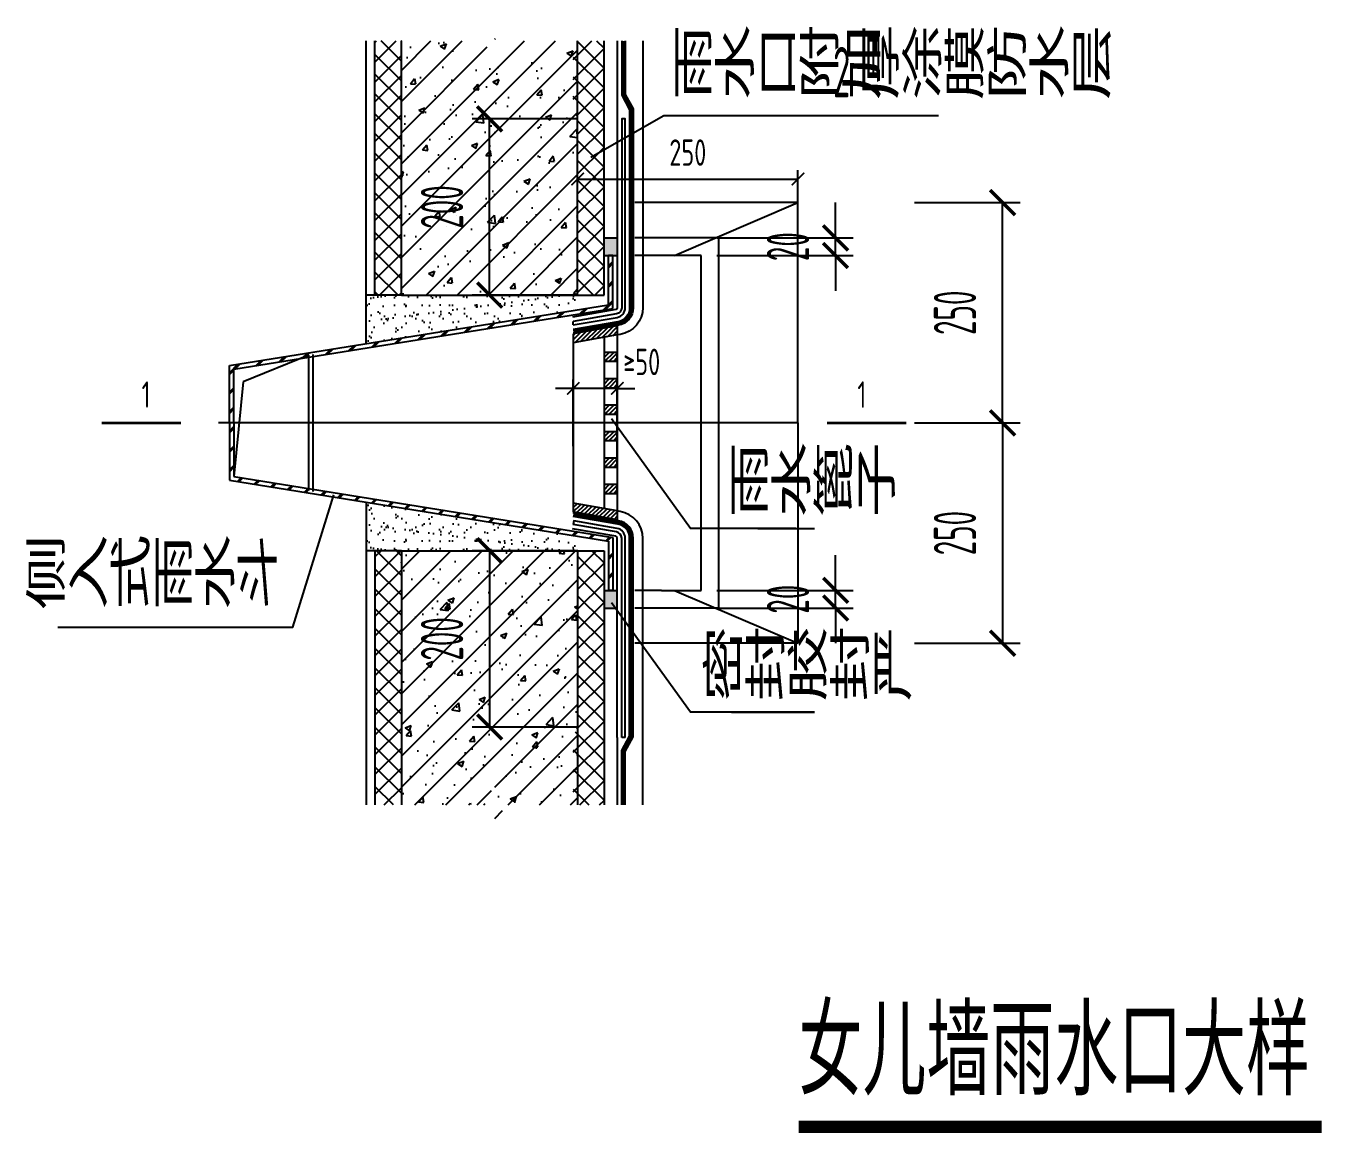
# Model space of a CAD drawing. Extents: x -40548 to 155442, y 5688 to 67136.
# Drawn here: x 133694 to 135171, y 14426 to 15682 of the extents above; entities that cross this region are included whole.
import ezdxf
from ezdxf.enums import TextEntityAlignment as Align
from ezdxf.lldxf.tags import DXFTag

# ---------------------------------------------------------------- set-up
doc = ezdxf.new("R2010")
doc.units = 0
doc.header["$LTSCALE"] = 1000
doc.linetypes.add('DASH', pattern=[0.35, 0.25, -0.1])
doc.linetypes.add('HIDDEN3', pattern=[0.25, 0.125, -0.125])
doc.layers.get('DEFPOINTS').update_dxf_attribs({"color": 200})
for name, color, linetype in [('A-HATCH-1', 252, 'Continuous'), ('A-TEXT', 61, 'Continuous'), ('AD-ARCH-AXIS', 1, 'CENTER'), ('AE-FNSH', 11, 'Continuous'), ('AE-HDWR', 8, 'Continuous'), ('AE-PATN-MATE', 8, 'Continuous'), ('AE-PIPE', 10, 'Continuous'), ('AE-SUFC', 3, 'Continuous'), ('AS-WALL', 40, 'Continuous'), ('DIM_SYMB', 3, 'Continuous'), ('PUB_DIM', 3, 'Continuous')]:
    doc.layers.add(name, color=color, linetype=linetype)
doc.styles.get("Standard").update_dxf_attribs({"font": 'gbenor.shx', "bigfont": 'gbcbig.shx'})
doc.styles.add('TH-STYLE1', font='@TSSDENG', dxfattribs={"width": 0.7, "bigfont": '@TSSDCHN'})
doc.styles.add('TH-STYLE3', font='@TSSDENG', dxfattribs={"width": 0.7, "bigfont": '@TSSDCHN'})
doc.styles.add('TH-STYLE3_T3', font='@TSSDENG', dxfattribs={"width": 0.5249999999999999, "bigfont": '@TSSDCHN'})
tags = doc.linetypes.add('CENTER', pattern=[2, 1.25, -0.25, 0.25, -0.25]).pattern_tags.tags
tags[10:11] = [DXFTag(74, 4), DXFTag(75, 0), DXFTag(340, '0'), DXFTag(46, 1.0), DXFTag(50, 0.0), DXFTag(44, 0.0), DXFTag(45, 0.0)]
tags[8:9] = [DXFTag(74, 4), DXFTag(75, 0), DXFTag(340, '0'), DXFTag(46, 1.0), DXFTag(50, 0.0), DXFTag(44, 0.0), DXFTag(45, 0.0)]
tags[6:7] = [DXFTag(74, 4), DXFTag(75, 0), DXFTag(340, '0'), DXFTag(46, 1.0), DXFTag(50, 0.0), DXFTag(44, 0.0), DXFTag(45, 0.0)]
tags[4:5] = [DXFTag(74, 4), DXFTag(75, 0), DXFTag(340, '0'), DXFTag(46, 1.0), DXFTag(50, 0.0), DXFTag(44, 0.0), DXFTag(45, 0.0)]
doc.dimstyles.new('TH-DIM10', dxfattribs={"dimscale": 10, "dimtxt": 3, "dimasz": 2, "dimexe": 1, "dimexo": 0, "dimgap": 1.5, "dimtad": 1, "dimdec": 0, "dimdsep": 46, "dimtxsty": 'TH-STYLE3', "dimblk1": 'ARCHTICK', "dimblk2": 'ARCHTICK', "dimsah": 1, "dimcen": -1, "dimclrd": 256, "dimclre": 256, "dimclrt": 256, "dimazin": 0, "dimtfac": 1, "dimtdec": 0, "dimtix": 1, "dimtmove": 2, "dimatfit": 0, "dimldrblk": 'ARCHTICK', "dimfxl": 0, "dimtolj": 1, "dimtzin": 0, "dimlwd": -1, "dimlwe": -1, "dimarcsym": 0})
doc.dimstyles.new('TH-DIM10$TCH-20', dxfattribs={"dimscale": 20, "dimtxt": 2.4, "dimasz": 2, "dimexe": 1, "dimexo": 0, "dimgap": 1.5, "dimtad": 1, "dimdec": 0, "dimdsep": 46, "dimtxsty": 'TH-STYLE3_T3', "dimblk": 'ARCHTICK', "dimblk1": 'ARCHTICK', "dimblk2": 'ARCHTICK', "dimcen": -1, "dimclrd": 256, "dimclre": 256, "dimclrt": 256, "dimazin": 0, "dimtfac": 1, "dimtdec": 0, "dimtix": 1, "dimtmove": 2, "dimatfit": 0, "dimldrblk": 'ARCHTICK', "dimfxl": 0, "dimtolj": 1, "dimtzin": 0, "dimlwd": -1, "dimlwe": -1, "dimarcsym": 0})
pattern_1 = [(45.00000000000556, (-34083.44279957935, -74853.20310599869), (-11.22532015133753, 11.22532015133535), []), (135.0000000000055, (-34083.44279957935, -74853.20310599869), (-11.22532015133535, -11.22532015133753), [])]
pattern_2 = [(45.00000000000556, (-34108.44279957935, -74853.20310599869), (-11.22532015133753, 11.22532015133535), []), (135.0000000000055, (-34108.44279957935, -74853.20310599869), (-11.22532015133535, -11.22532015133753), [])]
pattern_3 = [(45, (-164129.8081714669, -87743.85284299549), (-2.499999995804921, 2.499999995804921), [])]

# ---------------------------------------------------------------- blocks, each defined once
blk = doc.blocks.new('A$C0F107BEE')
at = {"layer": 'A-HATCH-1'}
h = blk.add_hatch(dxfattribs=at)
h.set_pattern_fill('JIS_LC_8A', color=256, scale=2, style=0)
h.set_pattern_definition([(45, (-171731.1327567688, -108512.4505464969), (-11.03086578651014, 11.03086578651014), []), (45, (-171729.1327567688, -108512.4505464969), (-11.03086578651014, 11.03086578651014), [])])
h.paths.add_polyline_path([(435.0000221318915, 59.99993769201682), (5.000022131891456, 129.0388727661484), (5.000022131891456, 189.9999376920314), (5.000022131891456, 250.9610026179143), (435.0000221318915, 319.9999376920459), (435.0000221318915, 379.9999376920314), (430.0000221318624, 379.9999376920314), (430.0000221318624, 324.0779801574681), (2.213189145550132e-05, 254.9999376920314), (2.213192055933177e-05, 189.9999376920459), (2.213189151234474e-05, 124.9999376920314), (430.0000221318624, 55.92189522659463), (430.0000221318624, -6.230796861572685e-05), (435.0000221318915, -6.230796861927956e-05)])
h = blk.add_hatch(dxfattribs=at)
h.set_pattern_fill('JIS_WOOD', color=256, scale=5, style=0)
h.set_pattern_definition(pattern_3)
h.paths.add_polyline_path([(440.0000221318915, 289.8392290553311), (440.0000221318915, 299.9999376920459), (390.0000221318915, 290.9999376920459), (390.00002213189, 280.8392290553454)])
h = blk.add_hatch(dxfattribs=at)
h.set_pattern_fill('JIS_WOOD', color=256, scale=5, style=0)
h.set_pattern_definition(pattern_3)
h.paths.add_polyline_path([(425.0000221318915, 269.9999376920459), (425.0000221318915, 259.9999376920459), (440.0000221318915, 259.9999376920459), (440.0000221318915, 269.9999376920459)])
h.paths.add_polyline_path([(440.0000221318915, 229.9999376920459), (440.0000221318915, 239.9999376920459), (425.0000221318915, 239.9999376920459), (425.0000221318915, 229.9999376920459)])
h.paths.add_polyline_path([(425.0000221318915, 199.9999376920459), (440.0000221318915, 199.9999376920459), (440.0000221318915, 209.9999376920459), (425.0000221318915, 209.9999376920459)])
h.paths.add_polyline_path([(425.0000221318915, 179.9999376920459), (425.0000221318915, 169.9999376920459), (440.0000221318915, 169.9999376920459), (440.0000221318915, 179.9999376920459)])
h.paths.add_polyline_path([(440.0000221318915, 139.9999376920459), (440.0000221318915, 149.9999376920459), (425.0000221318915, 149.9999376920459), (425.0000221318915, 139.9999376920459)])
h.paths.add_polyline_path([(440.0000221318915, 109.9999376920459), (440.0000221318915, 119.9999376920459), (425.0000221318915, 119.9999376920459), (425.0000221318915, 109.9999376920459)])
h.paths.add_polyline_path([(440.0000221318915, 79.99993769204596), (440.0000221318915, 90.16064632876075), (390.0000221318638, 99.16064632874077), (390.0000221318624, 88.99993769205116)])
at = {"layer": 'AE-PATN-MATE'}
for p, q in [((90.00002213189146, 266.8212985133287), (15.52921365184011, 236.6217936115281)), ((15.52921365184011, 236.6217936115281), (5.000022131891456, 129.0388727661484))]:
    blk.add_line(p, q, dxfattribs=at)
at = {"layer": 'AE-PIPE'}
for p, q in [((430.0000221318624, 324.0779801574681), (430.0000221318624, 379.9999376920314)), ((435.0000221318915, 379.9999376920314), (430.0000221318624, 379.9999376920314)), ((435.0000221318915, 319.9999376920459), (435.0000221318915, 379.9999376920314)), ((535.0000221318915, 379.9999376920314), (490.0000221319206, 379.9999376920314)), ((535.0000221318915, -6.230796861927956e-05), (535.0000221318915, 379.9999376920314)), ((2.213189145550132e-05, 254.9999376920314), (430.0000221318624, 324.0779801574681)), ((5.000022131891456, 250.9610026179143), (435.0000221318915, 319.9999376920459)), ((440.0000221318915, 299.9999376920459), (390.0000221318915, 290.9999376920459)), ((440.0000221318915, 299.9999376920459), (440.0000221318915, 79.99993769204593)), ((390.0000221318915, 290.9999376920459), (390.0000221318624, 88.99993769203138)), ((440.0000221318915, 289.8392290553311), (390.0000221318915, 280.8392290553456)), ((425.0000221319206, 287.139229055334), (425.0000221318915, 92.86064632877242)), ((90.00002213192056, 113.1785768707341), (90.00002213189146, 266.8212985133287)), ((95.00002213189146, 112.2456182886381), (95.00002213189146, 267.7542570954101)), ((2.213192055933177e-05, 189.9999376920459), (2.213189145550132e-05, 254.9999376920314)), ((5.000022131891456, 189.9999376920314), (5.000022131891456, 250.9610026179143)), ((2.213192055933177e-05, 189.9999376920168), (2.213189145550132e-05, 124.9999376920314)), ((5.000022131891456, 189.9999376920314), (5.000022131891456, 129.0388727661484)), ((2.213189145550132e-05, 124.9999376920314), (430.0000221318624, 55.92189522659464)), ((5.000022131891456, 129.0388727661484), (435.0000221318915, 59.99993769201683)), ((440.0000221318915, 90.16064632876078), (390.0000221318332, 99.16064632874622)), ((440.0000221318915, 79.99993769204593), (390.0000221318915, 88.99993769204593)), ((435.0000221318915, 59.99993769201683), (435.0000221318915, -6.230796861927956e-05)), ((430.0000221318624, 55.92189522659464), (430.0000221318624, -6.230796861927956e-05)), ((435.0000221318915, -6.230796861927956e-05), (430.0000221318624, -6.230796861927956e-05)), ((490.0000221318915, -6.230796861927956e-05), (535.0000221318915, -6.230796861927956e-05))]:
    blk.add_line(p, q, dxfattribs=at)
for points in [[(425.0000221318915, 259.9999376920459), (440.0000221318915, 259.9999376920459), (440.0000221318915, 269.9999376920459), (425.0000221318915, 269.9999376920459)], [(425.0000221318915, 229.9999376920459), (440.0000221318915, 229.9999376920459), (440.0000221318915, 239.9999376920459), (425.0000221318915, 239.9999376920459)], [(425.0000221318915, 199.9999376920459), (440.0000221318915, 199.9999376920459), (440.0000221318915, 209.9999376920459), (425.0000221318915, 209.9999376920459)], [(425.0000221318915, 169.9999376920459), (440.0000221318915, 169.9999376920459), (440.0000221318915, 179.9999376920459), (425.0000221318915, 179.9999376920459)], [(425.0000221318915, 139.9999376920459), (440.0000221318915, 139.9999376920459), (440.0000221318915, 149.9999376920459), (425.0000221318915, 149.9999376920459)], [(425.0000221318915, 109.9999376920459), (440.0000221318915, 109.9999376920459), (440.0000221318915, 119.9999376920459), (425.0000221318915, 119.9999376920459)]]:
    blk.add_lwpolyline(points, close=True, dxfattribs=at)
blk = doc.blocks.new('_ArchTick')
at = {"color": 0, "linetype": 'ByBlock', "const_width": 0.1}
blk.add_lwpolyline([(-0.3535533905932738, -0.3535533905932738), (0.3535533905932738, 0.3535533905932738)], dxfattribs=at)
blk = doc.blocks.new('*D16')
at = {"layer": 'DEFPOINTS', "color": 0}
for p in [(134569.8384060895, 15508.39178846544), (134569.8384060895, 15466.5146850287), (134319.8384060892, 15458.39178846544)]:
    blk.add_point(p, dxfattribs=at)
at = {"layer": 'PUB_DIM'}
for p, q in [((134319.8384060892, 15458.39178846544), (134319.8384060892, 15518.39178846544)), ((134569.8384060895, 15466.5146850287), (134569.8384060895, 15518.39178846544)), ((134319.8384060892, 15508.39178846544), (134569.8384060895, 15508.39178846544))]:
    blk.add_line(p, q, dxfattribs=at)
at = {"layer": 'PUB_DIM', "xscale": 20, "yscale": 20, "zscale": 20, "rotation": 180}
blk.add_blockref('_ArchTick', (134319.8384060892, 15508.39178846544), dxfattribs=at)
at = {"layer": 'PUB_DIM', "xscale": 20, "yscale": 20, "zscale": 20}
blk.add_blockref('_ArchTick', (134569.8384060895, 15508.39178846544), dxfattribs=at)
at = {"layer": 'PUB_DIM', "insert": (134444.8384060893, 15538.39178846544), "char_height": 30, "attachment_point": 5, "style": 'TH-STYLE3'}
blk.add_mtext('\\A1;250', dxfattribs=at)
blk = doc.blocks.new('_A-section-2')
at = {"const_width": 0.1}
blk.add_lwpolyline([(0, 0), (0, 0), (0, 3)], dxfattribs=at)
at = {"style": 'TH-STYLE1', "width": 0.7}
blk.add_attdef('A', text='', height=1, dxfattribs=at).set_placement((1, 0.562870105728507), align=Align.MIDDLE)
blk = doc.blocks.new('*D20')
at = {"layer": 'DEFPOINTS', "color": 0}
for p in [(134314.8384282212, 15270.87628881447), (134314.8384282212, 15205.24820248224), (134364.8384282212, 15188.56832075818)]:
    blk.add_point(p, dxfattribs=at)
at = {"layer": 'PUB_DIM'}
for p, q in [((134314.8384282212, 15205.24820248224), (134314.8384282212, 15280.87628881447)), ((134364.8384282212, 15188.56832075818), (134364.8384282212, 15280.87628881447)), ((134314.8384282212, 15270.87628881447), (134294.8384282212, 15270.87628881447)), ((134364.8384282212, 15270.87628881447), (134314.8384282212, 15270.87628881447)), ((134364.8384282212, 15270.87628881447), (134384.8384282212, 15270.87628881447))]:
    blk.add_line(p, q, dxfattribs=at)
at = {"layer": 'PUB_DIM', "xscale": 20, "yscale": 20, "zscale": 20}
blk.add_blockref('_ArchTick', (134314.8384282212, 15270.87628881447), dxfattribs=at)
at = {"layer": 'PUB_DIM', "xscale": 20, "yscale": 20, "zscale": 20, "rotation": 180}
blk.add_blockref('_ArchTick', (134364.8384282212, 15270.87628881447), dxfattribs=at)
at = {"layer": 'PUB_DIM', "insert": (134392.5521967085, 15300.87628881447), "char_height": 30, "attachment_point": 5, "style": 'TH-STYLE3'}
blk.add_mtext('\\A1;≥50', dxfattribs=at)
blk = doc.blocks.new('*D148')
at = {"layer": 'DEFPOINTS', "color": 0}
for p in [(134319.9794171602, 15086.68128375616), (134219.9794171602, 14886.68128375614), (134319.9794171602, 14886.68128375616)]:
    blk.add_point(p, dxfattribs=at)
at = {"layer": 'PUB_DIM'}
for p, q in [((134319.9794171602, 15086.68128375616), (134199.9794171602, 15086.68128375614)), ((134219.9794171602, 15086.68128375614), (134219.9794171602, 14886.68128375614)), ((134319.9794171602, 14886.68128375616), (134199.9794171602, 14886.68128375614))]:
    blk.add_line(p, q, dxfattribs=at)
at = {"layer": 'PUB_DIM', "xscale": 40, "yscale": 40, "zscale": 40}
for p, rotation in [((134219.9794171602, 15086.68128375614), 90.00000000000834), ((134219.9794171602, 14886.68128375614), 270.0000000000084)]:
    blk.add_blockref('_ArchTick', p, dxfattribs=dict(at, rotation=rotation))
at = {"layer": 'PUB_DIM', "insert": (134165.9794171602, 14986.68128375614), "char_height": 48.00000000000001, "attachment_point": 5, "rotation": 90.00000000000834, "style": 'TH-STYLE3_T3'}
blk.add_mtext('\\A1;200', dxfattribs=at)
blk = doc.blocks.new('*D149')
at = {"layer": 'DEFPOINTS', "color": 0}
for p in [(134477.6674434589, 15441.68128375616), (134612.5105167124, 15441.68128375616), (134477.6674434589, 15421.68128375616)]:
    blk.add_point(p, dxfattribs=at)
at = {"layer": 'PUB_DIM'}
for p, q in [((134612.5105167124, 15441.68128375616), (134612.5105167124, 15481.68128375616)), ((134477.6674434589, 15441.68128375616), (134632.5105167124, 15441.68128375616)), ((134612.5105167124, 15421.68128375616), (134612.5105167124, 15441.68128375616)), ((134477.6674434589, 15421.68128375616), (134632.5105167124, 15421.68128375616)), ((134612.5105167124, 15421.68128375616), (134612.5105167124, 15381.68128375616))]:
    blk.add_line(p, q, dxfattribs=at)
at = {"layer": 'PUB_DIM', "xscale": 40, "yscale": 40, "zscale": 40}
for p, rotation in [((134612.5105167124, 15441.68128375616), 270), ((134612.5105167124, 15421.68128375616), 90)]:
    blk.add_blockref('_ArchTick', p, dxfattribs=dict(at, rotation=rotation))
at = {"layer": 'PUB_DIM', "insert": (134558.5105167124, 15431.68128375616), "char_height": 48.00000000000001, "attachment_point": 5, "rotation": 90, "style": 'TH-STYLE3_T3'}
blk.add_mtext('\\A1;20', dxfattribs=at)
blk = doc.blocks.new('*D150')
at = {"layer": 'DEFPOINTS', "color": 0}
for p in [(134477.6674434589, 15041.68128375616), (134612.5105167124, 15041.68128375616), (134477.6674434589, 15021.68128375616)]:
    blk.add_point(p, dxfattribs=at)
at = {"layer": 'PUB_DIM'}
for p, q in [((134612.5105167124, 15041.68128375616), (134612.5105167124, 15081.68128375616)), ((134477.6674434589, 15041.68128375616), (134632.5105167124, 15041.68128375616)), ((134612.5105167124, 15021.68128375616), (134612.5105167124, 15041.68128375616)), ((134477.6674434589, 15021.68128375616), (134632.5105167124, 15021.68128375616)), ((134612.5105167124, 15021.68128375616), (134612.5105167124, 14981.68128375616))]:
    blk.add_line(p, q, dxfattribs=at)
at = {"layer": 'PUB_DIM', "xscale": 40, "yscale": 40, "zscale": 40}
for p, rotation in [((134612.5105167124, 15041.68128375616), 270), ((134612.5105167124, 15021.68128375616), 90)]:
    blk.add_blockref('_ArchTick', p, dxfattribs=dict(at, rotation=rotation))
at = {"layer": 'PUB_DIM', "insert": (134558.5105167124, 15031.68128375616), "char_height": 48.00000000000001, "attachment_point": 5, "rotation": 90, "style": 'TH-STYLE3_T3'}
blk.add_mtext('\\A1;20', dxfattribs=at)
blk = doc.blocks.new('*D154')
at = {"layer": 'DEFPOINTS', "color": 0}
for p in [(134219.9794171601, 15576.68128375614), (134319.9794171601, 15576.68128375616), (134319.9794171602, 15376.68128375616)]:
    blk.add_point(p, dxfattribs=at)
at = {"layer": 'PUB_DIM'}
for p, q in [((134319.9794171601, 15576.68128375616), (134199.9794171601, 15576.68128375614)), ((134219.9794171602, 15376.68128375614), (134219.9794171601, 15576.68128375614)), ((134319.9794171602, 15376.68128375616), (134199.9794171602, 15376.68128375614))]:
    blk.add_line(p, q, dxfattribs=at)
at = {"layer": 'PUB_DIM', "xscale": 40, "yscale": 40, "zscale": 40}
for p, rotation in [((134219.9794171601, 15576.68128375614), 90.00000000000834), ((134219.9794171602, 15376.68128375614), 270.0000000000084)]:
    blk.add_blockref('_ArchTick', p, dxfattribs=dict(at, rotation=rotation))
at = {"layer": 'PUB_DIM', "insert": (134165.9794171602, 15476.68128375614), "char_height": 48.00000000000001, "attachment_point": 5, "rotation": 90.00000000000834, "style": 'TH-STYLE3_T3'}
blk.add_mtext('\\A1;200', dxfattribs=at)
blk = doc.blocks.new('*D155')
at = {"layer": 'DEFPOINTS', "color": 0}
for p in [(134701.9706263861, 15231.68128375616), (134701.9706263861, 14981.68128375616), (134801.9706263861, 14981.68128375617)]:
    blk.add_point(p, dxfattribs=at)
at = {"layer": 'PUB_DIM'}
for p, q in [((134701.9706263861, 15231.68128375616), (134821.9706263861, 15231.68128375617)), ((134801.9706263861, 15231.68128375617), (134801.9706263861, 14981.68128375617)), ((134701.9706263861, 14981.68128375616), (134821.9706263861, 14981.68128375617))]:
    blk.add_line(p, q, dxfattribs=at)
at = {"layer": 'PUB_DIM', "xscale": 40, "yscale": 40, "zscale": 40}
for p, rotation in [((134801.9706263861, 15231.68128375617), 90.00000000000668), ((134801.9706263861, 14981.68128375617), 270.0000000000067)]:
    blk.add_blockref('_ArchTick', p, dxfattribs=dict(at, rotation=rotation))
at = {"layer": 'PUB_DIM', "insert": (134747.9706263861, 15106.68128375616), "char_height": 48.00000000000001, "attachment_point": 5, "rotation": 90.00000000000668, "style": 'TH-STYLE3_T3'}
blk.add_mtext('\\A1;250', dxfattribs=at)
blk = doc.blocks.new('*D156')
at = {"layer": 'DEFPOINTS', "color": 0}
for p in [(134701.9706263861, 15481.68128375616), (134801.9706263861, 15481.68128375617), (134701.9706263861, 15231.68128375616)]:
    blk.add_point(p, dxfattribs=at)
at = {"layer": 'PUB_DIM'}
for p, q in [((134701.9706263861, 15481.68128375616), (134821.9706263861, 15481.68128375617)), ((134801.9706263861, 15231.68128375617), (134801.9706263861, 15481.68128375617)), ((134701.9706263861, 15231.68128375616), (134821.9706263861, 15231.68128375617))]:
    blk.add_line(p, q, dxfattribs=at)
at = {"layer": 'PUB_DIM', "xscale": 40, "yscale": 40, "zscale": 40}
for p, rotation in [((134801.9706263861, 15481.68128375617), 90.00000000000668), ((134801.9706263861, 15231.68128375617), 270.0000000000067)]:
    blk.add_blockref('_ArchTick', p, dxfattribs=dict(at, rotation=rotation))
at = {"layer": 'PUB_DIM', "insert": (134747.9706263861, 15356.68128375616), "char_height": 48.00000000000001, "attachment_point": 5, "rotation": 90.00000000000668, "style": 'TH-STYLE3_T3'}
blk.add_mtext('\\A1;250', dxfattribs=at)

msp = doc.modelspace()

# ---------------------------------------------------------------- hatches: boundary and pattern name
at = {"layer": 'A-HATCH-1'}
h = msp.add_hatch(dxfattribs=at)
h.set_pattern_fill('钢筋混凝土', color=256, scale=10, angle=5.560367139538316e-12, style=0)
h.set_pattern_definition([(45.00000000000556, (-17313.11055626813, -81919.8697726638), (-17.6776695296654, 17.67766952966197), []), (50.00000000000556, (-17313.11055626813, -81919.8697726638), (71.72601826007596, -6.27521349825255), [7.499999999999985, -82.49999999999976]), (355.0000000000056, (-17313.11055626813, -81919.8697726638), (-13.8751333613073, 75.21921336999984), [6, -66]), (100.4514000000055, (-17307.13338826806, -81920.39270666381), (57.85093817139546, 68.94395420610097), [6.374018999999971, -70.11421119999953]), (46.18420000000557, (-17313.11055626813, -81899.8697726638), (106.7241048625661, -16.55190143289145), [11.24999999999996, -123.7499999999996]), (96.63560000000544, (-17304.21688176808, -81901.24910336407), (93.46627055486088, 97.41178709005324), [9.561028799999935, -105.1712999999995]), (351.1842000000055, (-17313.11055626813, -81899.8697726638), (93.46619451335327, 97.41186009254153), [9, -99]), (21.00000000000556, (-17303.11055626813, -81904.8697726638), (59.69070521185007, -40.26188906652809), [7.5, -82.5]), (326.0000000000056, (-17303.11055626813, -81904.8697726638), (24.33153319215113, 72.51500450468765), [5.999999999999999, -65.99999999999999]), (71.45140000000558, (-17298.13633296802, -81908.22493326385), (84.02226285814587, 32.2530496710034), [6.374019000000001, -70.1142112]), (37.50000000000556, (-17313.11055626813, -81919.8697726638), (1.215985531725836, 33.28938538313127), [0, -65.19999999999999, 0, -67, 0, -66.25]), (7.500000000005561, (-17313.11055626813, -81919.8697726638), (26.30695374421103, 39.44117118823858), [0, -38.2, 0, -63.7, 0, -25.25]), (327.5000000000056, (-17335.41055626795, -81919.8697726638), (53.38224361724113, -2.255487173432799), [0, -25, 0, -78, 0, -103.5]), (317.5000000000055, (-17345.41055626795, -81919.8697726638), (58.31861693423765, 10.01049823323742), [0, -32.5, 0, -51.8, 0, -73.5])])
h.paths.add_polyline_path([(134319.8384060892, 15086.68128375616), (134119.8384060892, 15086.68128375616), (134119.8384060892, 14798.25804704521), (134213.9274932304, 14798.25804704521), (134225.9274932304, 14822.25804704521), (134225.9274932304, 14774.25804704521), (134237.9274932304, 14798.25804704521), (134319.8384060892, 14798.25804704521)])
h.paths.add_polyline_path([(134319.8384060892, 15665.10452046711), (134230.6381487693, 15665.10452046711), (134229.1981015028, 15653.03044763813), (134225.9274932304, 15671.99135354627), (134225.9274932304, 15641.10452046711), (134213.9274932304, 15665.10452046711), (134119.8384060892, 15665.10452046711), (134119.8384060892, 15376.68128375616), (134319.8384060892, 15376.68128375616)])
at = {"layer": 'AE-PATN-MATE'}
h = msp.add_hatch(dxfattribs=at)
h.set_pattern_fill('ANSI37', color=256, scale=5, angle=5.560367139538316e-12, style=0)
h.set_pattern_definition(pattern_1)
h.paths.add_polyline_path([(134089.8384060892, 15376.68128375616), (134119.8384060892, 15376.68128375616), (134119.8384060892, 15665.10452046711), (134089.8384060892, 15665.10452046711)])
h = msp.add_hatch(dxfattribs=at)
h.set_pattern_fill('ANSI37', color=256, scale=5, angle=5.560367139538316e-12, style=0)
h.set_pattern_definition(pattern_2)
h.paths.add_polyline_path([(134349.8384060895, 15665.10452046711), (134314.8384060895, 15665.10452046711), (134314.8384060895, 15588.6380078746), (134319.8384060895, 15576.68128375616), (134319.8384060895, 15376.68128375616), (134349.8384060895, 15376.68128375616)])
for points in [[(134364.8384060895, 15421.68128375616), (134349.8384060892, 15421.68128375616), (134349.8384060892, 15441.68128375616), (134364.8384060895, 15441.68128375616)], [(134364.8384060895, 15041.68128375616), (134349.8384060892, 15041.68128375616), (134349.8384060892, 15021.68128375616), (134364.8384060895, 15021.68128375616)]]:
    msp.add_hatch(color=256, dxfattribs=at).paths.add_polyline_path(points)
h = msp.add_hatch(dxfattribs=at)
h.set_pattern_fill('粉刷', color=256, scale=5, angle=5.560367139538316e-12, style=0)
h.set_pattern_definition([(37.50000000000556, (-11646.41364367167, -81952.94697042927), (-0.6299335810979515, 19.26823769013152), [0, -15.2, 0, -17, 0, -16.25]), (7.500000000005561, (-11646.41364367167, -81952.94697042927), (17.69776705267453, 28.22146065229912), [0, -8.2, 0, -13.7, 0, -5.25]), (327.5000000000056, (-11658.71364367171, -81952.94697042927), (31.14141861751494, 0.05659053537266715), [0, -5, 0, -18, 0, -23.5]), (317.5000000000055, (-11658.71364367171, -81952.94697042927), (30.06126604572208, 8.776755649345407), [0, -2.5, 0, -11.8, 0, -13.5])])
h.paths.add_polyline_path([(134079.8384060892, 15321.58150481014), (134319.8384060892, 15360.13669130253), (134319.8384060892, 15376.68128375616), (134079.8384060892, 15376.68128375616)])
h = msp.add_hatch(dxfattribs=at)
h.set_pattern_fill('粉刷', color=256, scale=5, angle=5.560367139538316e-12, style=0)
h.set_pattern_definition([(322.5000000000056, (-11646.41364369052, 112416.3095379132), (-0.6299335810942116, -19.26823769013165), [0, -15.2, 0, -17, 0, -16.25]), (352.5000000000056, (-11646.41364369052, 112416.3095379132), (17.69776705268001, -28.22146065229569), [0, -8.2, 0, -13.7, 0, -5.25]), (32.50000000000558, (-11658.71364369057, 112416.3095379132), (31.14141861751496, -0.05659053536662281), [0, -5, 0, -18, 0, -23.5]), (42.50000000000558, (-11658.71364369057, 112416.3095379132), (30.06126604572378, -8.776755649339574), [0, -2.49999999999999, 0, -11.79999999999996, 0, -13.49999999999996])])
h.paths.add_polyline_path([(134319.8384060892, 15103.22587620979), (134079.8384060892, 15141.78106270172), (134079.8384060892, 15086.68128375616), (134319.8384060892, 15086.68128375616)])
h = msp.add_hatch(dxfattribs=at)
h.set_pattern_fill('ANSI37', color=256, scale=5, angle=5.560367139538316e-12, style=0)
h.set_pattern_definition(pattern_1)
h.paths.add_polyline_path([(134089.8384060892, 15086.68128375616), (134119.8384060892, 15086.68128375616), (134119.8384060892, 14798.25804704521), (134089.8384060892, 14798.25804704521)])
h = msp.add_hatch(dxfattribs=at)
h.set_pattern_fill('ANSI37', color=256, scale=5, angle=5.560367139538316e-12, style=0)
h.set_pattern_definition(pattern_2)
h.paths.add_polyline_path([(134349.8384060895, 15086.68128375616), (134319.8384060895, 15086.68128375616), (134319.8384060895, 14886.68128375616), (134314.8384060895, 14874.72455963772), (134314.8384060895, 14798.25804704521), (134349.8384060895, 14798.25804704521)])

# ---------------------------------------------------------------- linework, layer by layer
at = {"layer": 'A-TEXT'}
for points in [[(134729.144847495, 15580.1182981017), (134417.816403707, 15580.1182981017), (134334.8384060895, 15532.79720172845)], [(134567.4391095494, 15112.06090307049), (134447.816403707, 15112.06090307049), (134358.252164697, 15236.1700735013)], [(133730, 15000.15716746077), (133996.8604084717, 15000.15716746077), (134043.0538666123, 15150.21168557229)], [(134524.3367905477, 15112.06090307049), (134524.3367905477, 15112.06090307049), (134588.5183619338, 15112.06090307049)], [(134588.5183619338, 14903.42293649772), (134447.816403707, 14903.42293649772), (134358.252164697, 15027.53210692853)], [(134494.3367905477, 14903.42293649772), (134494.3367905477, 14903.42293649772), (134588.5183619338, 14903.42293649772)]]:
    msp.add_lwpolyline(points, dxfattribs=at)
at = {"layer": 'AD-ARCH-AXIS', "ltscale": 10}
msp.add_line((134569.8384060892, 15231.68128375616), (133912.4339479492, 15231.68128375569), dxfattribs=at)
at = {"layer": 'AE-FNSH'}
for p, q in [((134079.8384060892, 15321.58150481014), (134079.8384060892, 15665.10452046711)), ((134089.8384060892, 15376.68128375616), (134079.8384060892, 15376.68128375616)), ((134119.8384060892, 15376.68128375616), (134089.8384060892, 15376.68128375616)), ((134079.8384060892, 15141.78106270172), (134079.8384060892, 14798.25804704521)), ((134089.8384060892, 15086.68128375616), (134079.8384060892, 15086.68128375616)), ((134119.8384060892, 15086.68128375616), (134089.8384060892, 15086.68128375616))]:
    msp.add_line(p, q, dxfattribs=at)
at = {"layer": 'AE-FNSH', "linetype": 'DASH', "ltscale": 10}
for p, q in [((134479.8384060895, 15441.68128375616), (134384.8384060895, 15441.68128375616)), ((134479.8384060895, 15441.68128375616), (134479.8384060895, 15021.68128375616)), ((134479.8384060895, 15021.68128375616), (134384.8384060895, 15021.68128375616))]:
    msp.add_line(p, q, dxfattribs=at)
at = {"layer": 'AE-FNSH'}
for points in [[(134393.8384060895, 15665.10452046711), (134393.8384060895, 15362.63530771527, -0.3648630378052592), (134368.1252284907, 15332.08944860334), (134364.8384282212, 15331.52057511918)], [(134393.8384060895, 14798.25804704521), (134393.8384060895, 15100.72725979704, 0.3648630378052592), (134368.1252284907, 15131.27311890898), (134364.8384282212, 15131.84199239267)]]:
    msp.add_lwpolyline(points, format="xyb", dxfattribs=at)
at = {"layer": 'AE-HDWR'}
for p, q in [((134569.8384060892, 15481.68128375616), (134384.8384060895, 15481.68128375616)), ((134429.8384060895, 15421.68128375616), (134569.8384060892, 15481.68128375616)), ((134569.8384060892, 15231.68128375616), (134569.8384060892, 15481.68128375616)), ((134569.8384060892, 15231.68128375616), (134569.8384060892, 14981.68128375616)), ((134429.8384060895, 15041.68128375616), (134569.8384060892, 14981.68128375616)), ((134569.8384060892, 14981.68128375616), (134384.8384060895, 14981.68128375616))]:
    msp.add_line(p, q, dxfattribs=at)
at = {"layer": 'AE-PIPE'}
for p, q in [((134414.8384060895, 15421.68128375616), (134384.8384060895, 15421.68128375616)), ((134414.8384060895, 15041.68128375616), (134384.8384060895, 15041.68128375616))]:
    msp.add_line(p, q, dxfattribs=at)
at = {"layer": 'AE-SUFC'}
for p, q in [((134089.8384060892, 15376.68128375616), (134089.8384060892, 15665.10452046711)), ((134349.8384060895, 15376.68128375616), (134349.8384060895, 15665.10452046711)), ((134349.8384060892, 15441.68128375616), (134364.8384060895, 15441.68128375616)), ((134349.8384060892, 15421.68128375616), (134364.8384060895, 15421.68128375616)), ((134319.8384060895, 15376.68128375616), (134349.8384060895, 15376.68128375616)), ((134314.8384282212, 15342.80356339179), (134314.8384282212, 15346.86303343438)), ((134089.8384060892, 15086.68128375616), (134089.8384060892, 14798.25804704521)), ((134319.8384060895, 15086.68128375616), (134349.8384060895, 15086.68128375616)), ((134349.8384060895, 15086.68128375616), (134349.8384060895, 14798.25804704521)), ((134349.8384060892, 15041.68128375616), (134364.8384060895, 15041.68128375616)), ((134349.8384060892, 15021.68128375616), (134364.8384060895, 15021.68128375616)), ((134364.8384060895, 14874.72455963772), (134364.8384060895, 14798.25804704521)), ((134373.8384060895, 14874.72455963772), (134369.8384060895, 14874.72455963772))]:
    msp.add_line(p, q, dxfattribs=at)
at = {"layer": 'AE-SUFC', "linetype": 'HIDDEN3', "ltscale": 0.1, "const_width": 4}
for points in [[(134371.8384060895, 15665.10452046711), (134371.8384060895, 15603.94732032903), (134380.8384060895, 15587.44240958896), (134380.8384060895, 15362.27485591825, -0.3648630378053148), (134365.9081739355, 15344.53855062742), (134314.8384282212, 15335.6994908168)], [(134371.8384060895, 14798.25804704521), (134371.8384060895, 14859.41524718329), (134380.8384060895, 14875.92015792336), (134380.8384060895, 15101.0877115936, 0.3648630378053148), (134365.9081739355, 15118.8240168849), (134314.8384282212, 15127.66307669552)]]:
    msp.add_lwpolyline(points, format="xyb", dxfattribs=at)
at = {"layer": 'AE-SUFC'}
for points in [[(134364.8384060895, 15665.10452046711), (134364.8384060895, 15362.27485591825, -0.3648630378053981), (134363.1794914058, 15360.30415533064), (134313.9857149306, 15351.7897849041)], [(134373.8384060895, 15665.10452046711), (134373.8384060895, 15604.4571751412), (134382.8384060895, 15587.95226440066), (134382.8384060895, 15362.27485591825, -0.3648630378053232), (134366.2492592516, 15342.56785003981), (134314.8384282212, 15333.66975579504)], [(134369.8384060895, 15665.10452046711), (134369.8384060895, 15603.43746551732), (134378.8384060895, 15586.93255477725), (134378.8384060895, 15362.27485591825, -0.3648630378053041), (134365.5670886193, 15346.5092512155), (134314.8384282212, 15337.72922583809)], [(134314.8384282212, 15342.80356339179), (134364.7143753287, 15351.43600268522, 0.3648630378055174), (134373.8384060895, 15362.27485591825), (134373.8384060895, 15576.68128375616), (134369.8384060895, 15576.68128375616), (134369.8384060895, 15362.27485591825, -0.3648630378049961), (134364.0322046962, 15355.37740386091), (134314.8384282212, 15346.86303343438)], [(134373.8384060895, 14798.25804704521), (134373.8384060895, 14858.90539237112), (134382.8384060895, 14875.41030311165), (134382.8384060895, 15101.0877115936, 0.3648630378053232), (134366.2492592516, 15120.79471747251), (134314.8384282212, 15129.69281171728)], [(134369.8384060895, 14798.25804704521), (134369.8384060895, 14859.925101995), (134378.8384060895, 14876.43001273507), (134378.8384060895, 15101.0877115936, 0.3648630378053041), (134365.5670886193, 15116.85331629682), (134314.8384282212, 15125.63334167423)], [(134373.8384060895, 14874.72455963772), (134373.8384060895, 15101.0877115936, 0.3648630378055174), (134364.7143753287, 15111.9265648271), (134315.5205988537, 15120.44093525363), (134314.8384282212, 15116.49953407748)], [(134369.8384060895, 14874.72455963772), (134369.8384060895, 15101.0877115936, 0.3648630378049961), (134364.0322046962, 15107.98516365141), (134314.8384282212, 15116.49953407748)], [(134364.8384060895, 14874.72455963772), (134364.8384060895, 15101.0877115936, 0.3648630378053981), (134363.1794914058, 15103.05841218168), (134313.9857149306, 15111.57278260775)]]:
    msp.add_lwpolyline(points, format="xyb", dxfattribs=at)
at = {"layer": 'AS-WALL'}
for p, q in [((134119.8384060892, 15376.68128375616), (134119.8384060892, 15665.10452046711)), ((134319.8384060892, 15376.68128375616), (134319.8384060892, 15665.10452046711)), ((134119.8384060892, 15376.68128375616), (134319.8384060892, 15376.68128375616)), ((134119.8384060892, 15086.68128375616), (134319.8384060892, 15086.68128375616)), ((134119.8384060892, 15086.68128375616), (134119.8384060892, 14798.25804704521)), ((134319.8384060892, 15086.68128375616), (134319.8384060892, 14798.25804704521))]:
    msp.add_line(p, q, dxfattribs=at)
at = {"layer": 'DIM_SYMB', "const_width": 14}
msp.add_lwpolyline([(134570.5009196594, 14433.14964165011), (135164.167586326, 14433.14964165011)], dxfattribs=at)

# ---------------------------------------------------------------- block references
at = {"layer": 'A-TEXT'}
ref = msp.add_blockref('_A-section-2', (133779.6118269337, 15231.68128375569), dxfattribs=dict(at, xscale=-30, yscale=30, zscale=30, rotation=270.0000000000056))
ref.add_attrib('A', '1', dxfattribs={"layer": '0', "height": 30, "style": 'TH-STYLE1', "width": 0.7}).set_placement((133830.144302031, 15263.80803896394), align=Align.MIDDLE)
ref = msp.add_blockref('_A-section-2', (134692.8756402233, 15231.68128375616), dxfattribs=dict(at, xscale=30, yscale=30, zscale=30, rotation=90.00000000000556))
ref.add_attrib('A', '1', dxfattribs={"layer": '0', "height": 30, "style": 'TH-STYLE1', "width": 0.7}).set_placement((134642.3431651259, 15263.80803896394), align=Align.MIDDLE)
at = {"layer": 'AS-WALL', "color": 4}
msp.add_blockref('A$C0F107BEE', (133924.8384060895, 15041.68134606397), dxfattribs=at)

# ---------------------------------------------------------------- texts
at = {"layer": 'A-TEXT', "style": 'TH-STYLE1'}
for s, height, width, p in [('雨水口附加', 72.19753209373026, 0.7, (134425.6960420427, 15600.95342668891)), ('厚涂膜防水层', 72.19753209373026, 0.7, (134638.3071567746, 15600.95342668891)), ('2', 57.33333430972696, 0.5249999999999999, (134609.6404896197, 15600.95342668891)), ('雨水篦子', 72.19753209367313, 0.7, (134489.6172480681, 15127.35127765825)), ('侧入式雨水斗', 72.19753209376381, 0.7, (133692.0085430043, 15022.55790157942)), ('密封胶封严', 72.1975320937138, 0.7, (134460.2671021828, 14918.65580448462))]:
    msp.add_text(s, height=height, dxfattribs=dict(at, width=width)).set_placement(p)
at = {"layer": 'DIM_SYMB', "color": 7}
msp.add_text('女儿墙雨水口大样', height=100.7407407407407, dxfattribs=at).set_placement((134570.5009196594, 14468.81630831677))

# ---------------------------------------------------------------- dimensions: what is measured, and where the dimension line sits
at = {"layer": 'PUB_DIM'}
for p1, p2, distance, picture, middle in [((134319.9794171602, 15376.68128375616), (134319.9794171601, 15576.68128375616), 100, '*D154', (134165.9794171602, 15476.68128375614)), ((134701.9706263861, 15231.68128375616), (134701.9706263861, 15481.68128375616), -100, '*D156', (134747.9706263861, 15356.68128375616)), ((134477.6674434589, 15421.68128375616), (134477.6674434589, 15441.68128375616), -134.84307325351983, '*D149', (134558.5105167124, 15431.68128375616)), ((134701.9706263861, 15231.68128375616), (134701.9706263861, 14981.68128375616), 100, '*D155', (134747.9706263861, 15106.68128375616)), ((134319.9794171602, 15086.68128375616), (134319.9794171602, 14886.68128375616), -100, '*D148', (134165.9794171602, 14986.68128375614)), ((134477.6674434589, 15021.68128375616), (134477.6674434589, 15041.68128375616), -134.84307325351983, '*D150', (134558.5105167124, 15031.68128375616))]:
    dim = msp.add_aligned_dim(p1=p1, p2=p2, distance=distance, dimstyle='TH-DIM10$TCH-20', dxfattribs=at)
    dim.commit()
    dim.dimension.update_dxf_attribs({"geometry": picture, "text_midpoint": middle})
dim = msp.add_linear_dim(base=(134569.8384060895, 15508.39178846544), p1=(134319.8384060892, 15458.39178846544), p2=(134569.8384060895, 15466.5146850287), angle=180, dimstyle='TH-DIM10', dxfattribs=at)
dim.commit()
dim.dimension.update_dxf_attribs({"geometry": '*D16', "text_midpoint": (134444.8384060893, 15538.39178846544)})
dim = msp.add_linear_dim(base=(134314.8384282212, 15270.87628881447), p1=(134364.8384282212, 15188.56832075818), p2=(134314.8384282212, 15205.24820248224), angle=180, text='≥<>', dimstyle='TH-DIM10', dxfattribs=at)
dim.commit()
dim.dimension.update_dxf_attribs({"geometry": '*D20', "text_midpoint": (134392.5521967085, 15300.87628881447), "dimtype": 160})

doc.saveas('drawing.dxf')
